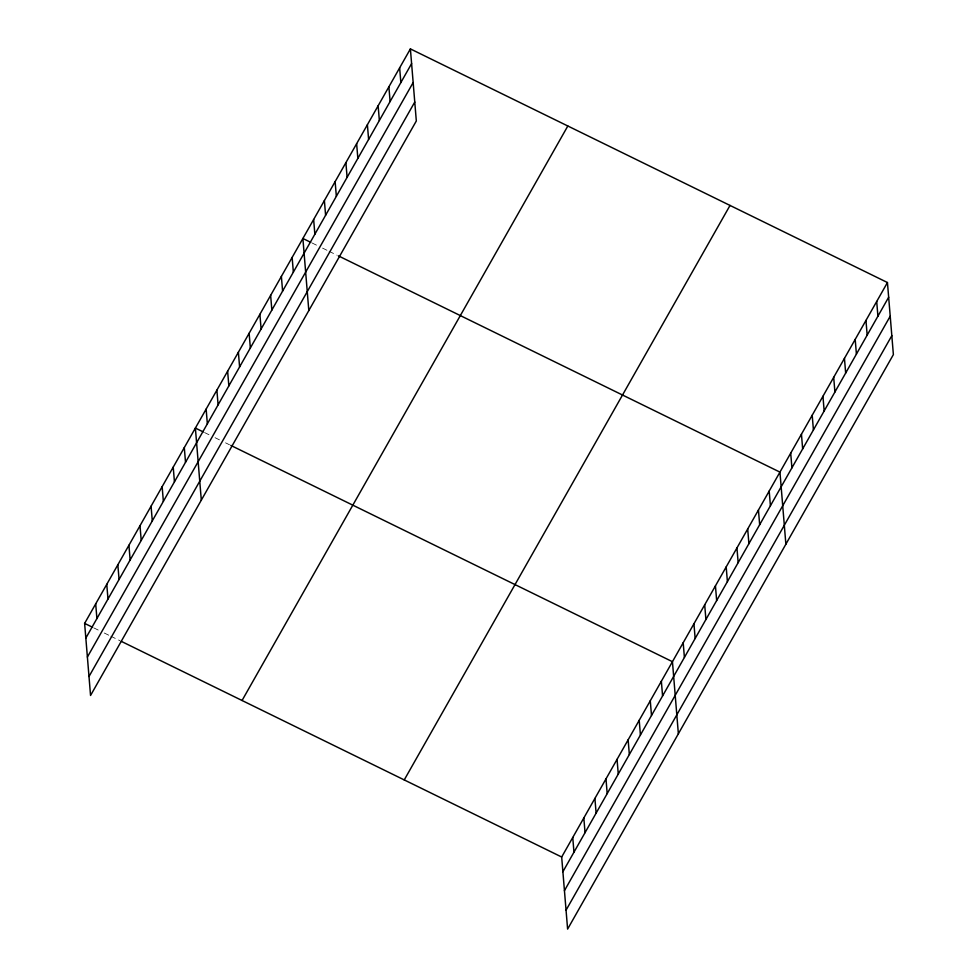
<?xml version="1.0" encoding="UTF-8"?>
<svg xmlns="http://www.w3.org/2000/svg" width="978" height="978" viewBox="0 0 978 978"><rect width="100%" height="100%" fill="white"/><g stroke="black" fill="none" stroke-linecap="round" stroke-linejoin="round"><path stroke-width="0.73" stroke-dasharray="4.89 3.67" d="M312.068 242.984L317.324 245.551M322.569 248.119L327.813 250.686M329.134 251.334L336.994 255.185M204.561 432.557L209.818 435.137M215.062 437.704L220.307 440.271M225.563 442.838L229.488 444.77M93.802 627.888L100.367 631.103M104.304 633.023L109.548 635.602M110.856 636.238L120.037 640.737"/><path stroke-width="1.47" d="M410.393 48.9L416.322 120.979L90.551 695.468L84.621 623.389L410.393 48.9L887.449 282.532L893.379 354.611L567.607 929.1L561.678 857.021L887.449 282.532M85.832 638.096L411.604 63.607M87.384 657.033L413.156 82.543M88.986 676.531L414.77 102.042M242.055 700.492L567.827 126.003M404.244 779.918L730.028 205.429M562.888 871.728L888.66 297.239M564.44 890.665L890.225 316.175M566.054 910.163L891.826 335.674M310.759 242.336L302.887 238.485L308.816 310.564M338.315 255.833L779.943 472.117L785.872 544.196M203.253 431.921L195.38 428.058L201.309 500.137M230.808 445.406L672.448 661.69L678.365 733.769M84.621 623.389L92.494 627.24M121.358 641.385L561.678 857.021M876.704 301.493L877.914 316.2M865.958 320.454L867.168 335.161M855.2 339.403L856.41 354.122M844.454 358.364L845.664 373.07M833.696 377.325L834.906 392.031M822.95 396.286L824.161 410.992M812.205 415.234L813.415 429.953M801.447 434.195L802.657 448.914M790.701 453.156L791.911 467.863M769.197 491.066L770.407 505.785M758.451 510.027L759.661 524.746M747.693 528.988L748.904 543.695M736.947 547.949L738.158 562.656M726.189 566.91L727.4 581.617M715.444 585.859L716.654 600.578M704.698 604.82L705.908 619.526M693.94 623.781L695.15 638.487M683.194 642.742L684.404 657.448M661.36 681.226L662.571 695.945M650.284 700.761L651.495 715.468M639.209 720.297L640.419 735.004M628.133 739.82L629.343 754.539M617.057 759.356L618.267 774.075M605.981 778.891L607.191 793.598M594.905 798.427L596.115 813.134M583.829 817.95L585.04 832.669M572.753 837.486L573.964 852.205M399.647 67.861L400.858 82.568M388.889 86.822L390.1 101.529M378.144 105.771L379.354 120.49M367.398 124.732L368.608 139.438M356.64 143.693L357.85 158.399M345.894 162.654L347.104 177.36M335.136 181.602L336.346 196.321M324.39 200.563L325.601 215.282M313.645 219.524L314.855 234.231M292.141 257.434L293.351 272.153M281.383 276.395L282.593 291.114M270.637 295.356L271.847 310.063M259.891 314.317L261.102 329.024M249.133 333.278L250.344 347.985M238.387 352.227L239.598 366.946M227.629 371.188L228.84 385.894M216.884 390.149L218.094 404.855M206.138 409.11L207.348 423.816M184.304 447.594L185.514 462.313M173.228 467.129L174.439 481.836M162.152 486.665L163.363 501.372M151.077 506.188L152.287 520.907M140.001 525.724L141.211 540.443M128.925 545.259L130.135 559.966M117.849 564.795L119.059 579.502M106.773 584.331L107.983 599.037M95.697 603.854L96.908 618.573"/></g></svg>
